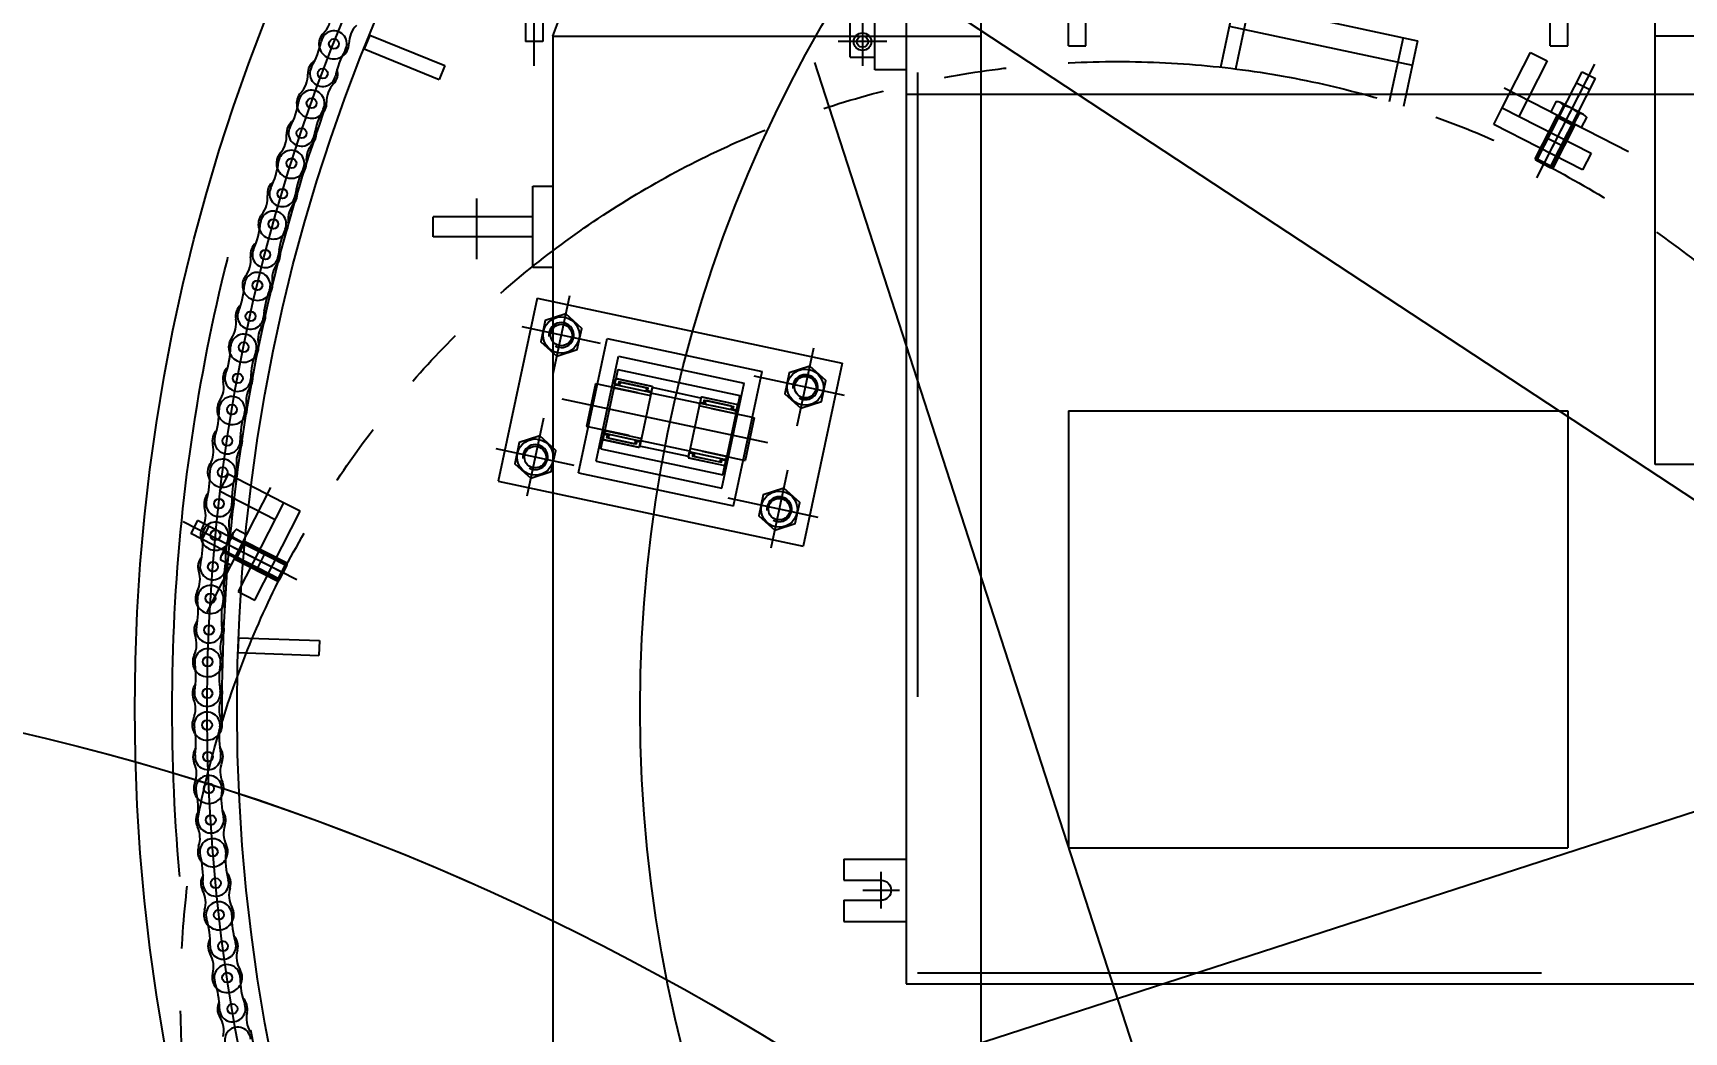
# Model space of a CAD drawing. Header units: millimetres. Extents: x 10462777 to 22643323, y 453826 to 1389191.
# Drawn here: x 11282585 to 11283908, y 586032 to 586832 of the extents above; entities that cross this region are included whole.
import ezdxf

# ---------------------------------------------------------------- set-up
doc = ezdxf.new("R2010")
doc.units = ezdxf.units.MM
doc.header["$LTSCALE"] = 200
doc.header["$MEASUREMENT"] = 0
doc.header["$PDMODE"] = 35
doc.header["$PDSIZE"] = -5
for name, pattern in [('CENTER', [2, 1.25, -0.25, 0.25, -0.25]), ('HIDDEN', [3.75, 2.5, -1.25]), ('PHANTOM', [2.5, 1.25, -0.25, 0.25, -0.25, 0.25, -0.25])]:
    doc.linetypes.add(name, pattern=pattern)
doc.layers.get('0').update_dxf_attribs({"linetype": 'CONTINUOUS'})
doc.layers.get('DEFPOINTS').update_dxf_attribs({"linetype": 'CONTINUOUS'})
for name, color, linetype in [('1', 1, 'CENTER'), ('7', 7, 'CONTINUOUS'), ('CENTER', 1, 'CONTINUOUS'), ('DV1_DEFAULT', 7, 'CONTINUOUS'), ('H', 30, 'CONTINUOUS'), ('HIDDEN', 7, 'HIDDEN'), ('THIN', 3, 'CONTINUOUS')]:
    doc.layers.add(name, color=color, linetype=linetype)
doc.layers.add('LAYOUT', color=8, linetype='CONTINUOUS', lineweight=25)
doc.styles.get("Standard").update_dxf_attribs({"font": 'SYMBOL'})
doc.dimstyles.new('ROMANS', dxfattribs={"dimtxt": 2.5, "dimasz": 2.5, "dimexe": 1.25, "dimexo": 0.625, "dimtad": 1, "dimdec": 4, "dimdsep": 46, "dimlunit": 6, "dimtxsty": 'Standard', "dimcen": 2.5, "dimadec": 0, "dimazin": 0, "dimtfac": 1, "dimtdec": 4, "dimtmove": 0, "dimatfit": 3, "dimfxl": 1, "dimtolj": 1, "dimtzin": 0, "dimarcsym": 0})

# ---------------------------------------------------------------- blocks, each defined once
blk = doc.blocks.new('A$C61455E37')
at = {"layer": '7', "color": 60}
for p, q in [((0, 50), (17, 50)), ((0, 50), (0, 0)), ((17, 50), (17, 20)), ((33, 50), (50, 50)), ((33, 50), (33, 20)), ((50, 50), (50, 0)), ((0, 0), (50, 0))]:
    blk.add_line(p, q, dxfattribs=at)
blk.add_arc((25, 20), 8, 180, 0, dxfattribs=at)
at = {"layer": 'CENTER', "color": 60}
for p, q in [((25, 34.7), (25, 5.3)), ((39.7, 20), (10.3, 20))]:
    blk.add_line(p, q, dxfattribs=at)
blk = doc.blocks.new('A$C107C3577')
at = {"color": 151}
for p, q in [((1076, 2216.1), (1076, 1019.1)), ((733, 1362.1), (733, 1020.1)), ((1076, 1019.1), (218, 1019.1)), ((2172, 479.1), (218, 479.1)), ((733, 136.1), (733, 479.1))]:
    blk.add_line(p, q, dxfattribs=at)
at = {"color": 4}
for p, q in [((1492, 419.1), (1492, 1231.1)), ((733, 136.1), (0, 409.1)), ((733, 136.1), (2418.7, 136.1)), ((421.9, 128.1), (737.1, 128.1)), ((737.1, 128.1), (737.1, 114.1)), ((421.9, 114.1), (737.1, 114.1))]:
    blk.add_line(p, q, dxfattribs=at)
at = {"color": 7, "linetype": 'HIDDEN'}
for p, q in [((1483, 428.1), (1483, 1070.1)), ((1033, 949.1), (1383, 949.1)), ((1033, 549.1), (1033, 949.1)), ((1383, 549.1), (1383, 949.1)), ((1033, 549.1), (1383, 549.1)), ((12, 428.1), (1492, 428.1))]:
    blk.add_line(p, q, dxfattribs=at)
at = {"color": 2}
for p, q in [((740.6, 949.1), (297.7, 949.1)), ((740.6, 935.1), (740.6, 949.1)), ((740.6, 935.1), (297.7, 935.1)), ((740.6, 563.1), (297.7, 563.1)), ((740.6, 549.1), (740.6, 563.1)), ((740.6, 549.1), (297.7, 549.1))]:
    blk.add_line(p, q, dxfattribs=at)
at = {"layer": '7', "color": 4}
for p, q in [((779.4, 419.1), (779.4, 1079.1)), ((0, 419.1), (1492, 419.1))]:
    blk.add_line(p, q, dxfattribs=at)
at = {"layer": '7', "color": 3, "linetype": 'Continuous'}
for p, q in [((759.8, 419.1), (759.8, 394.1)), ((759.8, 394.1), (654.8, 394.1))]:
    blk.add_line(p, q, dxfattribs=at)
at = {"layer": '7', "color": 1, "linetype": 'Continuous'}
for p, q in [((737.3, 403.6), (737.3, 364.6)), ((717.8, 384.1), (756.8, 384.1))]:
    blk.add_line(p, q, dxfattribs=at)
at = {"layer": '7', "color": 4, "linetype": 'Continuous'}
for p, q in [((749.8, 394.1), (664.8, 394.1)), ((749.8, 374.1), (749.8, 394.1)), ((749.8, 374.1), (664.8, 374.1))]:
    blk.add_line(p, q, dxfattribs=at)
at = {"layer": '7', "color": 2}
for p, q in [((853, 120.1), (853, 136.1)), ((853, 136.1), (918, 136.1)), ((918, 120.1), (918, 136.1)), ((918, 120.1), (853, 120.1)), ((877.5, 120.1), (877.5, 40.1)), ((893.5, 120.1), (893.5, 40.1)), ((893.5, 40.1), (877.5, 40.1))]:
    blk.add_line(p, q, dxfattribs=at)
at = {"layer": '7', "color": 4, "linetype": 'Continuous'}
for radius in [7, 4.5]:
    blk.add_circle((737.3, 384.1), radius, dxfattribs=at)
at = {"layer": 'CENTER'}
for p, q in [((756.6, 121.1), (427.5, 121.1)), ((911.5, 75.1), (862.9, 75.1))]:
    blk.add_line(p, q, dxfattribs=at)
at = {"layer": '7', "linetype": 'Continuous', "xscale": -1, "rotation": 180}
blk.add_blockref('A$C61455E37', (1392, 419.1), dxfattribs=at)
blk = doc.blocks.new('r710ic')
at = {"layer": 'DV1_DEFAULT', "color": 7, "linetype": 'Continuous', "lineweight": 0}
blk.add_arc((272041.4, 104232.6), 2050.1, 156.2009, 202.8943, dxfattribs=at)
at = {"layer": 'LAYOUT', "color": 3}
blk.add_circle((272041.4, 104232.6), 2050.1, dxfattribs=at)
blk = doc.blocks.new('A$C40DC224F')
at = {"layer": 'H', "color": 31, "linetype": 'Continuous'}
for p, q in [((30, 50), (0, 50)), ((0, 50), (0, 0)), ((30, 50), (30, 0)), ((30, 0), (0, 0))]:
    blk.add_line(p, q, dxfattribs=at)
for points in [[(30, 45.6), (27, 45.6), (27, 47.9), (3, 47.9), (3, 45.6), (0, 45.6), (0, 49, -0.414214), (1, 50), (29, 50, -0.414214), (30, 49), (30, 45.6)], [(30, 44.7), (27, 45), (3, 45), (0, 44.7), (0, 43.5, 0.414214), (1, 42.5), (29, 42.5, 0.414214), (30, 43.5), (30, 44.7)], [(20, 45), (5.5, 45, -1), (5.5, 47.9), (24.5, 47.9, -1), (24.5, 45), (20, 45)], [(30, 5.3), (27, 5), (3, 5), (0, 5.3), (0, 6.5, -0.414214), (1, 7.5), (29, 7.5, -0.414214), (30, 6.5), (30, 5.3)], [(30, 4.3), (27, 4.3), (27, 2.1), (3, 2.1), (3, 4.3), (0, 4.3), (0, 1, 0.414214), (1, 0), (29, 0, 0.414214), (30, 1), (30, 4.3)], [(20, 5), (5.5, 5, 1), (5.5, 2.1), (24.5, 2.1, 1), (24.5, 5), (20, 5)]]:
    blk.add_lwpolyline(points, format="xyb", dxfattribs=at)
blk = doc.blocks.new('*D377')
at = {"layer": '7', "color": 1, "lineweight": -2, "transparency": 16777216}
for p, q in [((11282882.7, 587138.4), (11282851.4, 587159)), ((11282914, 587117.8), (11285428.6, 585463.4)), ((11285739.1, 585259.1), (11285459.9, 585442.8))]:
    blk.add_line(p, q, dxfattribs=at)
at = {"layer": '7', "color": 1, "transparency": 16777216}
for points in [[(11282886.1, 587143.6), (11282879.3, 587133.1), (11282914, 587117.8)], [(11285463.4, 585448), (11285456.5, 585437.5), (11285428.6, 585463.4)]]:
    blk.add_solid(points, dxfattribs=at)
at = {"layer": 'DEFPOINTS', "color": 0, "transparency": 16777216}
for p in [(11282914, 587117.8), (11285428.6, 585463.4)]:
    blk.add_point(p, dxfattribs=at)
at = {"layer": '7', "color": 4, "transparency": 16777216, "insert": (11285676.4, 585344.5), "char_height": 37.5, "attachment_point": 5, "rotation": 326.6587}
blk.add_mtext('\\A1;∅3,010', dxfattribs=at)
blk = doc.blocks.new('A$C08586AF6')
at = {"layer": '7', "color": 71, "linetype": 'PHANTOM'}
for p, q in [((152.1, 1270.7), (231.3, 1349.9)), ((156.3, 1345.7), (220, 1282)), ((159.2, 1334.3), (167.7, 1342.8)), ((224.2, 1286.3), (167.7, 1342.8)), ((215.7, 1277.8), (159.2, 1334.3)), ((166.2, 1327.3), (174.7, 1335.8)), ((201.6, 1291.9), (210.1, 1300.4)), ((215.7, 1277.8), (224.2, 1286.3)), ((19.8, 1086.5), (94.8, 1216.5)), ((37.1, 1076.5), (112.1, 1206.5)), ((88.8, 1206.1), (134.5, 1179.7)), ((94.8, 1216.5), (141.5, 1189.5)), ((19.8, 1086.5), (66.5, 1059.6)), ((25.8, 1096.9), (71.5, 1070.6)), ((152.1, 231.3), (231.3, 152.1)), ((156.3, 156.3), (219.9, 219.9)), ((215.7, 224.2), (159.2, 167.6)), ((224.2, 215.7), (167.6, 159.2)), ((215.7, 224.2), (224.2, 215.7)), ((201.6, 210.1), (210.1, 201.6)), ((166.2, 174.7), (174.7, 166.2)), ((159.2, 167.6), (167.6, 159.2))]:
    blk.add_line(p, q, dxfattribs=at)
blk.add_circle((751, 751), 751, dxfattribs=at)
blk = doc.blocks.new('*D379')
at = {"layer": '7', "color": 1, "lineweight": -2, "transparency": 16777216}
blk.add_line((11283763.2, 585798.3), (11284000.2, 585599.1), dxfattribs=at)
at = {"layer": '7', "color": 1, "transparency": 16777216}
blk.add_solid([(11284004.2, 585603.9), (11283996.1, 585594.3), (11284028.9, 585575)], dxfattribs=at)
at = {"layer": 'DEFPOINTS', "color": 0, "transparency": 16777216}
for p in [(11282879.2, 586541.5), (11284028.9, 585575)]:
    blk.add_point(p, dxfattribs=at)
at = {"layer": '7', "color": 4, "transparency": 16777216, "insert": (11283865.4, 585760.6), "char_height": 37.5, "attachment_point": 5, "rotation": 319.9475}
blk.add_mtext('\\A1;∅1,502', dxfattribs=at)
blk = doc.blocks.new('A$C599E23C4')
at = {"layer": '7', "color": 1}
for p, q in [((1.1, 21.9), (1.1, 5.9)), ((38.1, 21.9), (38.1, 5.9)), ((48.9, 20.8), (40, 20.8)), ((50, 24.2), (50, 3.5)), ((48.9, 6.9), (40, 6.9))]:
    blk.add_line(p, q, dxfattribs=at)
blk.add_lwpolyline([(40, 27.7), (48.9, 27.7, -0.309401), (48.9, 20.8, -0.154701), (48.9, 6.9, -0.309401), (48.9, 0), (40, 0), (40, 27.7)], format="xyb", dxfattribs=at)
blk.add_lwpolyline([(40, 21.9), (1.1, 21.9), (0, 20.8), (0, 6.9), (1.1, 5.9), (40, 5.9)], dxfattribs=at)
at = {"layer": 'THIN', "color": 1}
for points in [[(40, 21.9), (38.1, 20.8), (0, 20.8)], [(40, 5.9), (38.1, 6.9), (0, 6.9)]]:
    blk.add_lwpolyline(points, dxfattribs=at)

msp = doc.modelspace()

# ---------------------------------------------------------------- linework, layer by layer
at = {"color": 31}
for centre in [(11282825.94563, 586823.38935, 0), (11282825.94876, 586823.39763, 0), (11282817.01202, 586799.6217, 0), (11282808.07529, 586775.84577, 0), (11282808.07813, 586775.85415, 0), (11282799.9813, 586751.77924, 0), (11282791.88447, 586727.70433, 0), (11282791.88701, 586727.71281, 0), (11282784.64006, 586703.36858, 0), (11282777.39311, 586679.02434, 0), (11282777.39536, 586679.0329, 0), (11282771.00722, 586654.44934, 0), (11282764.61908, 586629.86577, 0), (11282764.62102, 586629.87441, 0), (11282759.09957, 586605.0818, 0), (11282753.57811, 586580.28919, 0), (11282753.57975, 586580.29789, 0), (11282748.93177, 586555.32678, 0), (11282744.2838, 586530.35567, 0), (11282744.28513, 586530.36442, 0), (11282740.51636, 586505.24557, 0), (11282736.7476, 586480.12673, 0), (11282736.74862, 586480.13552, 0), (11282733.86371, 586454.89988, 0), (11282730.97879, 586429.66425, 0), (11282730.97951, 586429.67307, 0), (11282728.982, 586404.35174, 0), (11282726.98449, 586379.0304, 0), (11282726.9849, 586379.03924, 0), (11282725.87726, 586353.66341, 0), (11282724.76962, 586328.28757, 0), (11282724.76971, 586328.29642, 0), (11282724.5533, 586302.89734, 0), (11282724.33667, 586277.50711, 0), (11282724.33689, 586277.49826, 0), (11282725.01176, 586252.11608, 0), (11282725.68633, 586226.73389, 0), (11282725.68685, 586226.72506, 0), (11282727.25208, 586201.3822, 0), (11282728.817, 586176.03931, 0), (11282728.81784, 586176.0305, 0), (11282731.2715, 586150.75819, 0), (11282733.72484, 586125.48583, 0), (11282733.72599, 586125.47706, 0), (11282737.06505, 586100.30642, 0), (11282740.40381, 586075.13573, 0), (11282740.40526, 586075.127, 0), (11282744.62561, 586050.08905, 0)]:
    msp.add_circle(centre, 3.97, dxfattribs=at)
for centre, radius, start, end in [((11282803.39533, 586846.5387, 0), 20.26731, 314.24898655, 0.52887774), ((11282825.94563, 586823.38935, 0), 12.05, 134.24897761, 248.63244083), ((11282825.94876, 586823.39763, 0), 10.4, 329.94749684, 168.85270094), ((11282858.26156, 586823.68765, 0), 20.26731, 134.24897761, 180.52886764), ((11282750.07794, 586838.34793, 0), 66.92976, 329.94749684, 348.85270992), ((11282825.94563, 586823.38935, 0), 12.05, 248.63244083, 0.52887774), ((11282892.88283, 586784.67139, 0), 66.92976, 149.94749089, 168.85270094), ((11282817.01202, 586799.6217, 0), 12.05, 121.94740087, 182.54004084), ((11282817.01202, 586799.6217, 0), 10.4, 149.94749089, 348.85270992), ((11282817.01202, 586799.6217, 0), 12.05, 316.26015977, 16.85280092), ((11282784.72647, 586798.18947, 0), 20.26731, 316.26015977, 2.54005078), ((11282840.36084, 586777.278, 0), 20.26731, 136.26015082, 182.54004084), ((11282731.72938, 586788.13261, 0), 66.92976, 331.95867003, 350.86388305), ((11282808.07529, 586775.84577, 0), 12.05, 136.26015082, 250.6436139), ((11282808.07813, 586775.85415, 0), 10.4, 331.95867003, 170.86387392), ((11282808.07529, 586775.84577, 0), 12.05, 250.6436139, 2.54005078), ((11282876.33004, 586739.50079, 0), 66.92976, 151.95866403, 170.86387392), ((11282767.76589, 586749.21486, 0), 20.26731, 318.27133312, 4.55122395), ((11282799.9813, 586751.77924, 0), 12.05, 123.95857405, 184.55121406), ((11282799.9813, 586751.77924, 0), 10.4, 151.95866403, 350.86388305), ((11282799.9813, 586751.77924, 0), 12.05, 318.27133312, 18.863974), ((11282791.88447, 586727.70433, 0), 12.05, 138.27132407, 252.65478718), ((11282791.88701, 586727.71281, 0), 10.4, 333.96984317, 172.87504724), ((11282824.09987, 586730.26872, 0), 20.26731, 138.27132407, 184.55121406), ((11282715.15438, 586737.30429, 0), 66.92976, 333.96984317, 352.87505626), ((11282791.88447, 586727.70433, 0), 12.05, 252.65478718, 4.55122395), ((11282861.37268, 586693.77709, 0), 66.92976, 153.96983723, 172.87504724), ((11282784.64006, 586703.36858, 0), 12.05, 125.96974724, 186.56238726), ((11282752.5345, 586699.67519, 0), 20.26731, 320.28250613, 6.56239725), ((11282784.64006, 586703.36858, 0), 10.4, 153.96983723, 352.87505626), ((11282784.64006, 586703.36858, 0), 12.05, 320.28250613, 20.87514736), ((11282777.39311, 586679.02434, 0), 12.05, 140.28249713, 254.66596018), ((11282777.39536, 586679.0329, 0), 10.4, 335.98101643, 174.88622034), ((11282809.49868, 586682.71773, 0), 20.26731, 140.28249713, 186.56238726), ((11282700.37339, 586685.92559, 0), 66.92976, 335.98101643, 354.88622937), ((11282777.39311, 586679.02434, 0), 12.05, 254.66596018, 6.56239725), ((11282848.02918, 586647.55665, 0), 66.92976, 155.98101042, 174.88622034), ((11282771.00722, 586654.44934, 0), 12.05, 127.98092042, 188.57356043), ((11282771.00722, 586654.44934, 0), 10.4, 155.98101042, 354.88622937), ((11282771.00722, 586654.44934, 0), 12.05, 322.29367942, 22.88632038), ((11282739.05105, 586649.6315, 0), 20.26731, 322.29367942, 8.57357041), ((11282796.57525, 586634.68361, 0), 20.26731, 142.29367038, 188.57356043), ((11282687.40461, 586634.05981, 0), 66.92976, 337.99218956, 356.89740265), ((11282764.61908, 586629.86577, 0), 12.05, 142.29367038, 256.67713356), ((11282764.62102, 586629.87441, 0), 10.4, 337.99218956, 176.89739349), ((11282764.61908, 586629.86577, 0), 12.05, 256.67713356, 8.57357041), ((11282836.31598, 586600.89639, 0), 66.92976, 157.99218357, 176.89739349), ((11282759.09957, 586605.0818, 0), 12.05, 129.99209348, 190.58473365), ((11282759.09957, 586605.0818, 0), 10.4, 157.99218357, 356.89740265), ((11282759.09957, 586605.0818, 0), 12.05, 324.30485243, 24.89749352), ((11282753.57975, 586580.29789, 0), 10.4, 340.00336278, 178.90856675), ((11282727.33216, 586599.14545, 0), 20.26731, 324.30485243, 10.58474352), ((11282785.34551, 586586.22554, 0), 20.26731, 144.30484357, 190.58473365), ((11282676.26401, 586581.77085, 0), 66.92976, 340.00336278, 358.90857579), ((11282753.57811, 586580.28919, 0), 12.05, 144.30484357, 258.68830661), ((11282753.57811, 586580.28919, 0), 12.05, 258.68830661, 10.58474352), ((11282826.2475, 586553.85381, 0), 66.92976, 160.00335683, 178.90856675), ((11282748.93177, 586555.32678, 0), 12.05, 132.00326674, 192.59590672), ((11282717.39227, 586548.27923, 0), 20.26731, 326.3160257, 12.59591683), ((11282748.93177, 586555.32678, 0), 10.4, 160.00335683, 358.90857579), ((11282748.93177, 586555.32678, 0), 12.05, 326.3160257, 26.90866674), ((11282744.2838, 586530.35567, 0), 12.05, 146.31601675, 260.69947992), ((11282744.28513, 586530.36442, 0), 10.4, 342.01453596, 180.91973993), ((11282775.8233, 586537.40322, 0), 20.26731, 146.31601675, 192.59590672), ((11282666.96533, 586529.12312, 0), 66.92976, 342.01453596, 0.9197489), ((11282744.2838, 586530.35567, 0), 12.05, 260.69947992, 12.59591683), ((11282817.83616, 586506.48686, 0), 66.92976, 162.0145299, 180.91973993), ((11282740.51636, 586505.24557, 0), 12.05, 134.01443984, 194.60707982), ((11282740.51636, 586505.24557, 0), 12.05, 328.32719888, 28.91984003), ((11282709.24362, 586497.0955, 0), 20.26731, 328.32719888, 14.60709004), ((11282740.51636, 586505.24557, 0), 10.4, 162.0145299, 0.9197489), ((11282768.02034, 586488.2768, 0), 20.26731, 148.32718997, 194.60707982), ((11282736.7476, 586480.12673, 0), 12.05, 148.32718997, 262.7106532), ((11282736.74862, 586480.13552, 0), 10.4, 344.02570903, 182.93091321), ((11282659.52001, 586476.1815, 0), 66.92976, 344.02570903, 2.93092209), ((11282736.7476, 586480.12673, 0), 12.05, 262.7106532, 14.60709004), ((11282811.09231, 586458.8539, 0), 66.92976, 164.02570308, 182.93091321), ((11282733.86371, 586454.89988, 0), 12.05, 136.02561315, 196.61825312), ((11282733.86371, 586454.89988, 0), 10.4, 164.02570308, 2.93092209), ((11282733.86371, 586454.89988, 0), 12.05, 330.33837202, 30.93101296), ((11282702.89624, 586445.65734, 0), 20.26731, 330.33837202, 16.61826319), ((11282761.94625, 586438.9068, 0), 20.26731, 150.33836305, 196.61825312), ((11282730.97879, 586429.66425, 0), 12.05, 150.33836305, 264.72182633), ((11282730.97951, 586429.67307, 0), 10.4, 346.03688233, 184.94208639), ((11282730.97879, 586429.66425, 0), 12.05, 264.72182633, 16.61826319), ((11282653.93723, 586423.0112, 0), 66.92976, 346.03688233, 4.9420954), ((11282806.02427, 586411.01361, 0), 66.92976, 166.03687631, 184.94208639), ((11282728.982, 586404.35174, 0), 12.05, 138.03678638, 198.62942621), ((11282728.982, 586404.35174, 0), 10.4, 166.03687631, 4.9420954), ((11282804.60719, 586393.69763, 0), 66.92976, 165.70103039, 184.60624038), ((11282728.982, 586404.35174, 0), 12.05, 332.34954534, 32.94218621), ((11282698.35797, 586394.0281, 0), 20.26731, 332.34954534, 18.62943622), ((11282757.60851, 586389.35404, 0), 20.26731, 152.34953627, 198.62942621), ((11282726.98449, 586379.0304, 0), 12.05, 152.34953627, 266.73299955), ((11282726.9849, 586379.03924, 0), 10.4, 348.04805556, 186.95325964), ((11282726.98449, 586379.0304, 0), 12.05, 266.73299955, 18.62943622), ((11282650.22388, 586369.67772, 0), 66.92976, 348.04805556, 6.95326852), ((11282802.63827, 586363.02492, 0), 66.92976, 168.04804946, 186.95325964), ((11282725.87726, 586353.66341, 0), 12.05, 140.04795949, 200.64059956), ((11282725.87726, 586353.66341, 0), 10.4, 168.04804946, 6.95326852), ((11282725.87726, 586353.66341, 0), 12.05, 334.36071858, 34.95335956), ((11282695.6344, 586342.2714, 0), 20.26731, 334.36071858, 20.64060964), ((11282724.76971, 586328.29642, 0), 10.4, 350.05922874, 188.96443266), ((11282755.01247, 586339.67958, 0), 20.26731, 154.36070941, 200.64059956), ((11282724.76962, 586328.28757, 0), 12.05, 154.36070941, 268.74417259), ((11282648.38451, 586316.24678, 0), 66.92976, 350.05922874, 8.96444173), ((11282724.76962, 586328.28757, 0), 12.05, 268.74417259, 20.64060964), ((11282800.93849, 586314.94697, 0), 66.92976, 170.05922265, 188.96443266), ((11282724.5533, 586302.89734, 0), 12.05, 142.05913266, 202.6517726), ((11282724.5533, 586302.89734, 0), 10.4, 170.05922265, 8.96444173), ((11282724.5533, 586302.89734, 0), 12.05, 336.37189166, 36.96453271), ((11282694.72887, 586290.45099, 0), 20.26731, 336.37189166, 22.65178262), ((11282724.33667, 586277.50711, 0), 10.4, 352.07040197, 190.97560601), ((11282754.16132, 586289.94461, 0), 20.26731, 156.37188266, 202.6517726), ((11282724.33689, 586277.49826, 0), 12.05, 156.37188266, 270.75534582), ((11282648.4214, 586262.78421, 0), 66.92976, 352.07040197, 10.97561478), ((11282724.33689, 586277.49826, 0), 12.05, 270.75534582, 22.65178262), ((11282800.92703, 586266.83898, 0), 66.92976, 172.07039577, 190.97560601), ((11282725.01176, 586252.11608, 0), 12.05, 144.07030584, 204.66294583), ((11282725.01176, 586252.11608, 0), 12.05, 338.38306488, 38.97570588), ((11282695.6425, 586238.63073, 0), 20.26731, 338.38306488, 24.66295587), ((11282725.01176, 586252.11608, 0), 10.4, 172.07039577, 10.97561478), ((11282755.05612, 586240.21041, 0), 20.26731, 158.38305591, 204.66294583), ((11282725.68633, 586226.73389, 0), 10.4, 354.08157513, 192.98677911), ((11282725.68685, 586226.72506, 0), 12.05, 158.38305591, 272.76651899), ((11282650.33451, 586209.35586, 0), 66.92976, 354.08157513, 12.98678806), ((11282725.68685, 586226.72506, 0), 12.05, 272.76651899, 24.66295587), ((11282802.60389, 586218.76023, 0), 66.92976, 174.08156907, 192.98677911), ((11282727.25208, 586201.3822, 0), 12.05, 146.08147901, 206.67411912), ((11282727.25208, 586201.3822, 0), 12.05, 340.39423807, 40.98687906), ((11282698.37417, 586186.87446, 0), 20.26731, 340.39423807, 26.67412893), ((11282727.25208, 586201.3822, 0), 10.4, 174.08156907, 12.98678806), ((11282757.69575, 586190.53824, 0), 20.26731, 160.39422902, 206.67411912), ((11282728.81784, 586176.0305, 0), 12.05, 160.39422902, 274.7776922), ((11282728.817, 586176.03931, 0), 10.4, 356.09274816, 194.9979521), ((11282728.81784, 586176.0305, 0), 12.05, 274.7776922, 26.67412893), ((11282654.12147, 586156.02756, 0), 66.92976, 356.09274816, 14.99796112), ((11282805.96702, 586170.76994, 0), 66.92976, 176.09274215, 194.9979521), ((11282731.2715, 586150.75819, 0), 12.05, 148.0926523, 208.6852923), ((11282731.2715, 586150.75819, 0), 10.4, 176.09274215, 14.99796112), ((11282731.2715, 586150.75819, 0), 12.05, 342.40541119, 42.99805224), ((11282702.92051, 586135.24593, 0), 20.26731, 342.40541119, 28.68530224), ((11282762.07697, 586140.98931, 0), 20.26731, 162.40540225, 208.6852923), ((11282733.72599, 586125.47706, 0), 12.05, 162.40540225, 276.78886538), ((11282733.72484, 586125.48583, 0), 10.4, 358.10392149, 197.00912542), ((11282733.72599, 586125.47706, 0), 12.05, 276.78886538, 28.68530224), ((11282659.77763, 586102.86501, 0), 66.92976, 358.10392149, 17.00913439), ((11282811.01226, 586122.92724, 0), 66.92976, 178.10391539, 197.00912542), ((11282737.06505, 586100.30642, 0), 12.05, 150.10382525, 210.69646542), ((11282737.06505, 586100.30642, 0), 10.4, 178.10391539, 17.00913439), ((11282737.06505, 586100.30642, 0), 12.05, 344.41658443, 45.00922528), ((11282709.27592, 586083.80876, 0), 20.26731, 344.41658443, 30.69647531), ((11282768.19438, 586091.62466, 0), 20.26731, 164.41657547, 210.69646542), ((11282740.40526, 586075.127, 0), 12.05, 164.41657547, 278.80003872), ((11282740.40381, 586075.13573, 0), 10.4, 0.11509471, 199.02029858), ((11282740.40526, 586075.127, 0), 12.05, 278.80003872, 30.69647531), ((11282817.73341, 586075.29106, 0), 66.92976, 180.11508863, 199.02029858), ((11282667.296, 586049.93371, 0), 66.92976, 0.11509471, 19.0203075), ((11282744.62561, 586050.08905, 0), 12.05, 152.11499868, 212.70763853), ((11282744.62561, 586050.08905, 0), 10.4, 180.11508863, 19.0203075), ((11282744.62561, 586050.08905, 0), 12.05, 346.42775761, 47.02039847), ((11282717.43258, 586032.62631, 0), 20.26731, 346.42775761, 32.70764842), ((11282748.84566, 586025.05104, 0), 10.4, 2.12626777, 201.0314718), ((11282776.04045, 586042.50511, 0), 20.26731, 166.42774859, 212.70763853)]:
    msp.add_arc(centre, radius, start, end, dxfattribs=at)
at = {"layer": '1', "color": 1, "linetype": 'CENTER'}
for p, q in [((11283014.90338, 586621.33324, 0), (11283001.53941, 586558.74407, 0)), ((11283039.51598, 586583.35667, 0), (11282976.92681, 586596.72064, 0)), ((11283210.49454, 586579.57083, 0), (11283197.13057, 586516.98166, 0)), ((11283235.10714, 586541.59426, 0), (11283162.73841, 586557.04635, 0)), ((11283173.81283, 586503.5547, 0), (11283008.92949, 586538.7604, 0)), ((11282994.02217, 586523.53766, 0), (11282980.6582, 586460.94849, 0)), ((11283018.63477, 586485.56109, 0), (11282956.0456, 586498.92506, 0)), ((11283189.61333, 586481.77525, 0), (11283176.24936, 586419.18608, 0)), ((11283214.22593, 586443.79868, 0), (11283141.8572, 586459.25077, 0))]:
    msp.add_line(p, q, dxfattribs=at)
at = {"layer": '7'}
for p, q in [((11283762.4205, 586772.06482, 0), (11283785.16103, 586816.59423, 0)), ((11283785.16103, 586816.59423, 0), (11283798.51985, 586809.77207, 0)), ((11283798.51985, 586809.77207, 0), (11283775.77932, 586765.24266, 0)), ((11283755.59834, 586758.706, 0), (11283762.4205, 586772.06482, 0)), ((11283762.4205, 586772.06482, 0), (11283833.66756, 586735.67998, 0)), ((11283826.8454, 586722.32116, 0), (11283755.59834, 586758.706, 0)), ((11283833.66756, 586735.67998, 0), (11283826.8454, 586722.32116, 0)), ((11282741.1316, 586478.43073, 0), (11282734.30944, 586465.07191, 0)), ((11282785.66101, 586455.6902, 0), (11282741.1316, 586478.43073, 0)), ((11282734.30944, 586465.07191, 0), (11282778.83885, 586442.33138, 0)), ((11282785.66101, 586455.6902, 0), (11282749.27617, 586384.44314, 0)), ((11282762.63499, 586377.62099, 0), (11282799.01983, 586448.86804, 0)), ((11282799.01983, 586448.86804, 0), (11282785.66101, 586455.6902, 0)), ((11282749.27617, 586384.44314, 0), (11282762.63499, 586377.62099, 0))]:
    msp.add_line(p, q, dxfattribs=at)
at = {"layer": '7', "color": 4}
for radius in [1505, 1423]:
    msp.add_circle((11284171.32774, 586290.56642, 0), radius, dxfattribs=at)
at = {"layer": 'CENTER'}
for p, q in [((11283211.04748, 586808.35987, 0), (11283696.98642, 585308.09578, 0)), ((11283830.82746, 586796.08018, 0), (11283789.89452, 586715.92724, 0)), ((11285638.77058, 586765.87449, 0), (11282703.8849, 585815.25836, 0)), ((11282716.1646, 586435.03834, 0), (11282796.31754, 586394.1054, 0))]:
    msp.add_line(p, q, dxfattribs=at)
for radius in [1447.05, 1100]:
    msp.add_circle((11284171.32774, 586290.56642, 0), radius, dxfattribs=at)
at = {"layer": 'H'}
for p, q in [((11282854.68915, 586830.40696, 0), (11282850.18363, 586819.2849, 0)), ((11282854.68915, 586830.40696, 0), (11282914.93366, 586806.00207, 0)), ((11282850.18363, 586819.2849, 0), (11282910.42814, 586794.88, 0)), ((11282914.93366, 586806.00207, 0), (11282910.42814, 586794.88, 0)), ((11282749.45583, 586347.53367, 0), (11282749.026, 586335.54137, 0)), ((11282749.45583, 586347.53367, 0), (11282814.41412, 586345.20541, 0)), ((11282814.41412, 586345.20541, 0), (11282813.98429, 586333.21311, 0)), ((11282749.026, 586335.54137, 0), (11282813.98429, 586333.21311, 0))]:
    msp.add_line(p, q, dxfattribs=at)
at = {"layer": 'H', "color": 7}
for p, q in [((11282988.9928, 586619.70785, 0), (11282957.67099, 586473.01448, 0)), ((11282988.9928, 586619.70785, 0), (11283233.48175, 586567.50484, 0)), ((11283021.99152, 586479.73165, 0), (11283044.96084, 586587.30679, 0)), ((11283044.96084, 586587.30679, 0), (11283169.16122, 586560.78766, 0)), ((11283036.23273, 586488.96138, 0), (11283054.19056, 586573.06558, 0)), ((11283054.19056, 586573.06558, 0), (11283154.92001, 586551.55794, 0)), ((11283233.48175, 586567.50484, 0), (11283202.15994, 586420.81147, 0)), ((11283035.66345, 586550.94667, 0), (11283028.35503, 586516.71821, 0)), ((11283037.13039, 586550.63345, 0), (11283035.66345, 586550.94667, 0)), ((11283069.89191, 586543.63825, 0), (11283037.13039, 586550.63345, 0)), ((11283053.46497, 586562.48382, 0), (11283050.33279, 586547.81449, 0)), ((11283071.458, 586550.97291, 0), (11283051.89888, 586555.14916, 0)), ((11283053.46497, 586562.48382, 0), (11283151.26055, 586541.60262, 0)), ((11283136.96218, 586467.45374, 0), (11283154.92001, 586551.55794, 0)), ((11283146.1919, 586453.21253, 0), (11283169.16122, 586560.78766, 0)), ((11283119.20732, 586535.15356, 0), (11283080.08909, 586543.50604, 0)), ((11283120.14697, 586539.55436, 0), (11283081.02874, 586547.90684, 0)), ((11283151.26055, 586541.60262, 0), (11283148.12837, 586526.93328, 0)), ((11283128.56925, 586531.10952, 0), (11283161.33077, 586524.11432, 0)), ((11283162.79771, 586523.8011, 0), (11283155.48929, 586489.57265, 0)), ((11283161.33077, 586524.11432, 0), (11283162.79771, 586523.8011, 0)), ((11283029.82197, 586516.405, 0), (11283028.35503, 586516.71821, 0)), ((11283062.58349, 586509.40979, 0), (11283029.82197, 586516.405, 0)), ((11283039.89219, 586498.9167, 0), (11283043.02437, 586513.58603, 0)), ((11283039.89219, 586498.9167, 0), (11283137.68777, 586478.03549, 0)), ((11283061.0174, 586502.07512, 0), (11283041.45828, 586506.25137, 0)), ((11283110.124, 586492.61248, 0), (11283071.00577, 586500.96496, 0)), ((11283111.06365, 586497.01328, 0), (11283071.94542, 586505.36576, 0)), ((11283036.23273, 586488.96138, 0), (11283136.96218, 586467.45374, 0)), ((11283121.26083, 586496.88107, 0), (11283155.48929, 586489.57265, 0)), ((11283137.68777, 586478.03549, 0), (11283140.81995, 586492.70483, 0)), ((11282957.67099, 586473.01448, 0), (11283202.15994, 586420.81147, 0)), ((11283021.99152, 586479.73165, 0), (11283146.1919, 586453.21253, 0))]:
    msp.add_line(p, q, dxfattribs=at)
at = {"layer": 'H', "color": 1, "elevation": 0}
for points in [[(11283011.83384, 586606.95729), (11282995.37565, 586601.62644), (11282991.7632, 586584.70781), (11283004.60894, 586573.12002), (11283021.06714, 586578.45086), (11283024.67958, 586595.3695)], [(11283207.425, 586565.19488), (11283190.96681, 586559.86404), (11283187.35436, 586542.9454), (11283200.2001, 586531.35761), (11283216.65829, 586536.68846), (11283220.27074, 586553.60709)], [(11282990.95264, 586509.16171), (11282974.49444, 586503.83086), (11282970.882, 586486.91223), (11282983.72774, 586475.32444), (11283000.18593, 586480.65528), (11283003.79838, 586497.57392)], [(11283186.5438, 586467.3993), (11283170.0856, 586462.06846), (11283166.47316, 586445.14982), (11283179.3189, 586433.56203), (11283195.77709, 586438.89288), (11283199.38954, 586455.81151)]]:
    msp.add_lwpolyline(points, close=True, dxfattribs=at)
at = {"layer": 'H', "color": 1}
for centre, radius in [((11283008.22139, 586590.03865, 0), 14.5), ((11283008.22139, 586590.03865, 0), 8.6475), ((11283203.81255, 586548.27625, 0), 14.5), ((11283203.81255, 586548.27625, 0), 8.6475), ((11282987.34019, 586492.24307, 0), 14.5), ((11282987.34019, 586492.24307, 0), 8.6475), ((11283182.93135, 586450.48067, 0), 14.5), ((11283182.93135, 586450.48067, 0), 8.6475)]:
    msp.add_circle(centre, radius, dxfattribs=at)
for centre in [(11283008.22139, 586590.03865, 0), (11283203.81255, 586548.27625, 0), (11282987.34019, 586492.24307, 0), (11283182.93135, 586450.48067, 0)]:
    msp.add_arc(centre, 10, 239.94725664, 185.94725685, dxfattribs=at)
at = {"layer": 'HIDDEN'}
for radius in [1475, 1435]:
    msp.add_circle((11284171.32774, 586290.56642, 0), radius, dxfattribs=at)

# ---------------------------------------------------------------- block references
at = {"xscale": 1.000514211750324, "yscale": 1.000514211750324, "zscale": 1.000514211750324, "rotation": 270}
msp.add_blockref('A$C107C3577', (11282865.35177, 587562.83797, 0), dxfattribs=at)
at = {"layer": '7'}
for name, p, rotation in [('A$C08586AF6', (11282508.14601, 586541.27043, 0), 287.9472566882953), ('A$C40DC224F', (11283041.45829, 586506.25137, 0), 347.9472566882952), ('A$C599E23C4', (11282791.48721, 586412.13089, 0), 152.9472566882953)]:
    msp.add_blockref(name, p, dxfattribs=dict(at, rotation=rotation))
at = {"layer": '7', "xscale": -1}
for name, p, rotation in [('A$C599E23C4', (11283783.2393, 586733.36164, 0), 242.9472566882952), ('A$C40DC224F', (11283139.25385, 586485.37017, 0), 347.9472566882953)]:
    msp.add_blockref(name, p, dxfattribs=dict(at, rotation=rotation))
at = {"layer": 'LAYOUT', "color": 2, "rotation": 270}
msp.add_blockref('r710ic', (11177875.24796, 856316.46559, 0), dxfattribs=at)

# ---------------------------------------------------------------- dimensions: what is measured, and where the dimension line sits
at = {"layer": '7'}
for p1, p2, picture, middle in [((11282914.03352, 587117.75215, 0), (11285428.62197, 585463.3807, 0), '*D377', (11285656.12107, 585313.7069, 0)), ((11282879.15977, 586541.48783, 0), (11284028.87412, 585574.96783, 0), '*D379', (11283841.68266, 585732.33239, 0))]:
    dim = msp.add_diameter_dim_2p(p1=p1, p2=p2, dimstyle='ROMANS', override={"dimscale": 15, "dimexo": 1, "dimgap": 1, "dimclrd": 1, "dimclre": 1, "dimclrt": 4, "dimadec": 4, "dimazin": 2}, dxfattribs=at)
    dim.commit()
    dim.dimension.update_dxf_attribs({"geometry": picture, "text_midpoint": middle, "dimtype": 163})

doc.saveas('drawing.dxf')
